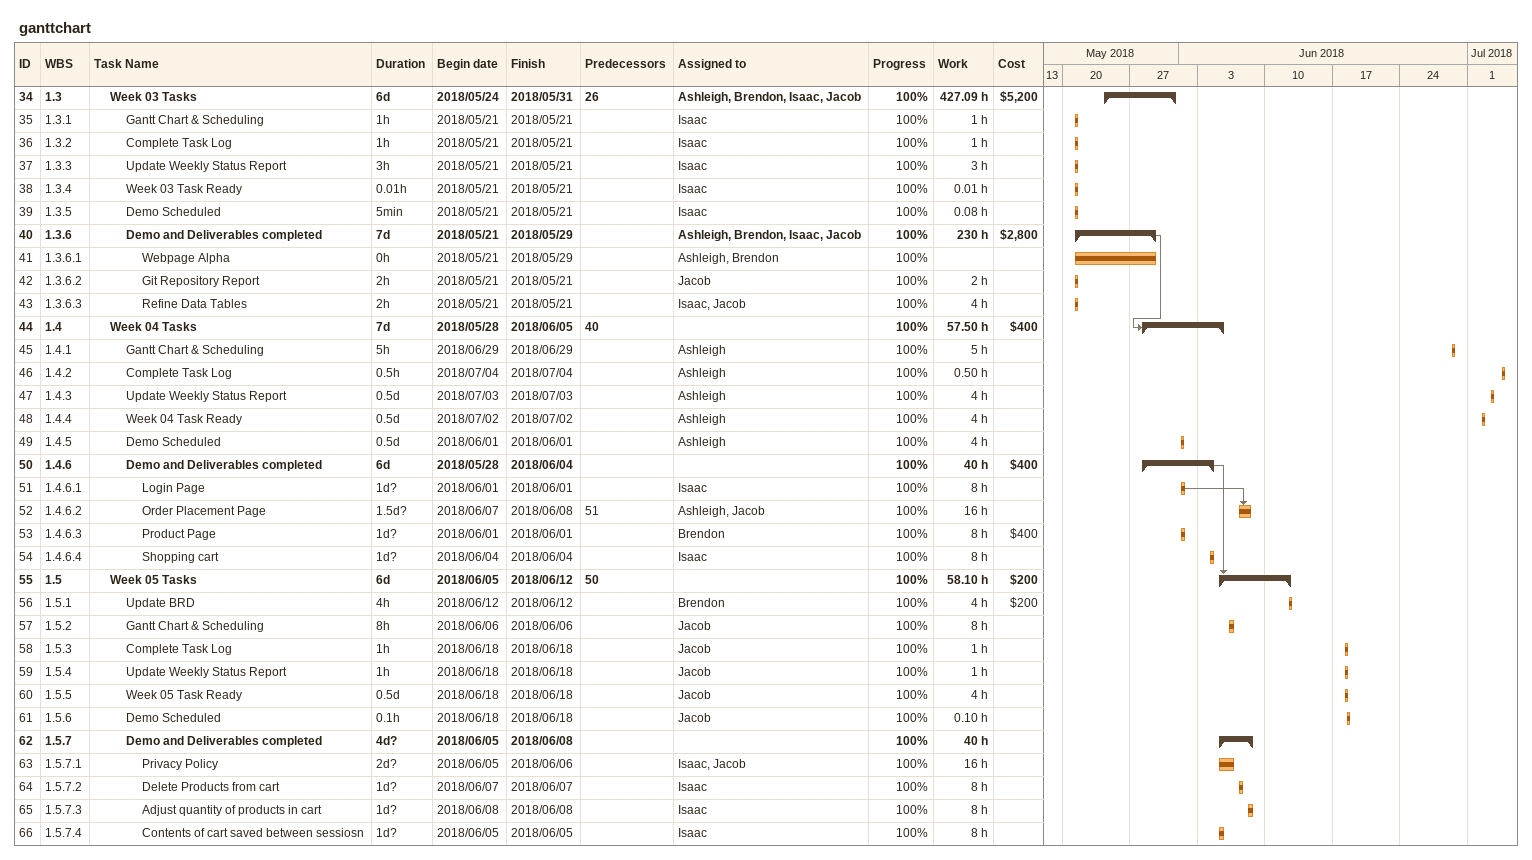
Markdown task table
ganttchart

| ID | WBS | Task | Duration | Start | Finish | Predecessors | Resources | % complete | Work (h) | Cost ($) |
|---|---|---|---|---|---|---|---|---|---|---|
| 34 | 1.3 | **Week 03 Tasks** | 6d | 2018-05-24 | 2018-05-31 | 26 | Ashleigh, Brendon, Isaac, Jacob | 100 | 427.09 | 5200 |
| 35 | 1.3.1 | Gantt Chart & Scheduling | 1h | 2018-05-21 | 2018-05-21 |  | Isaac | 100 | 1 |  |
| 36 | 1.3.2 | Complete Task Log | 1h | 2018-05-21 | 2018-05-21 |  | Isaac | 100 | 1 |  |
| 37 | 1.3.3 | Update Weekly Status Report | 3h | 2018-05-21 | 2018-05-21 |  | Isaac | 100 | 3 |  |
| 38 | 1.3.4 | Week 03 Task Ready | 0.01h | 2018-05-21 | 2018-05-21 |  | Isaac | 100 | 0.01 |  |
| 39 | 1.3.5 | Demo Scheduled | 5min | 2018-05-21 | 2018-05-21 |  | Isaac | 100 | 0.08 |  |
| 40 | 1.3.6 | **Demo and Deliverables completed** | 7d | 2018-05-21 | 2018-05-29 |  | Ashleigh, Brendon, Isaac, Jacob | 100 | 230 | 2800 |
| 41 | 1.3.6.1 | Webpage Alpha | 0h | 2018-05-21 | 2018-05-29 |  | Ashleigh, Brendon | 100 |  |  |
| 42 | 1.3.6.2 | Git Repository Report | 2h | 2018-05-21 | 2018-05-21 |  | Jacob | 100 | 2 |  |
| 43 | 1.3.6.3 | Refine Data Tables | 2h | 2018-05-21 | 2018-05-21 |  | Isaac, Jacob | 100 | 4 |  |
| 44 | 1.4 | **Week 04 Tasks** | 7d | 2018-05-28 | 2018-06-05 | 40 |  | 100 | 57.50 | 400 |
| 45 | 1.4.1 | Gantt Chart & Scheduling | 5h | 2018-06-29 | 2018-06-29 |  | Ashleigh | 100 | 5 |  |
| 46 | 1.4.2 | Complete Task Log | 0.5h | 2018-07-04 | 2018-07-04 |  | Ashleigh | 100 | 0.50 |  |
| 47 | 1.4.3 | Update Weekly Status Report | 0.5d | 2018-07-03 | 2018-07-03 |  | Ashleigh | 100 | 4 |  |
| 48 | 1.4.4 | Week 04 Task Ready | 0.5d | 2018-07-02 | 2018-07-02 |  | Ashleigh | 100 | 4 |  |
| 49 | 1.4.5 | Demo Scheduled | 0.5d | 2018-06-01 | 2018-06-01 |  | Ashleigh | 100 | 4 |  |
| 50 | 1.4.6 | **Demo and Deliverables completed** | 6d | 2018-05-28 | 2018-06-04 |  |  | 100 | 40 | 400 |
| 51 | 1.4.6.1 | Login Page | 1d? | 2018-06-01 | 2018-06-01 |  | Isaac | 100 | 8 |  |
| 52 | 1.4.6.2 | Order Placement Page | 1.5d? | 2018-06-07 | 2018-06-08 | 51 | Ashleigh, Jacob | 100 | 16 |  |
| 53 | 1.4.6.3 | Product Page | 1d? | 2018-06-01 | 2018-06-01 |  | Brendon | 100 | 8 | 400 |
| 54 | 1.4.6.4 | Shopping cart | 1d? | 2018-06-04 | 2018-06-04 |  | Isaac | 100 | 8 |  |
| 55 | 1.5 | **Week 05 Tasks** | 6d | 2018-06-05 | 2018-06-12 | 50 |  | 100 | 58.10 | 200 |
| 56 | 1.5.1 | Update BRD | 4h | 2018-06-12 | 2018-06-12 |  | Brendon | 100 | 4 | 200 |
| 57 | 1.5.2 | Gantt Chart & Scheduling | 8h | 2018-06-06 | 2018-06-06 |  | Jacob | 100 | 8 |  |
| 58 | 1.5.3 | Complete Task Log | 1h | 2018-06-18 | 2018-06-18 |  | Jacob | 100 | 1 |  |
| 59 | 1.5.4 | Update Weekly Status Report | 1h | 2018-06-18 | 2018-06-18 |  | Jacob | 100 | 1 |  |
| 60 | 1.5.5 | Week 05 Task Ready | 0.5d | 2018-06-18 | 2018-06-18 |  | Jacob | 100 | 4 |  |
| 61 | 1.5.6 | Demo Scheduled | 0.1h | 2018-06-18 | 2018-06-18 |  | Jacob | 100 | 0.10 |  |
| 62 | 1.5.7 | **Demo and Deliverables completed** | 4d? | 2018-06-05 | 2018-06-08 |  |  | 100 | 40 |  |
| 63 | 1.5.7.1 | Privacy Policy | 2d? | 2018-06-05 | 2018-06-06 |  | Isaac, Jacob | 100 | 16 |  |
| 64 | 1.5.7.2 | Delete Products from cart | 1d? | 2018-06-07 | 2018-06-07 |  | Isaac | 100 | 8 |  |
| 65 | 1.5.7.3 | Adjust quantity of products in cart | 1d? | 2018-06-08 | 2018-06-08 |  | Isaac | 100 | 8 |  |
| 66 | 1.5.7.4 | Contents of cart saved between sessiosn | 1d? | 2018-06-05 | 2018-06-05 |  | Isaac | 100 | 8 |  |
